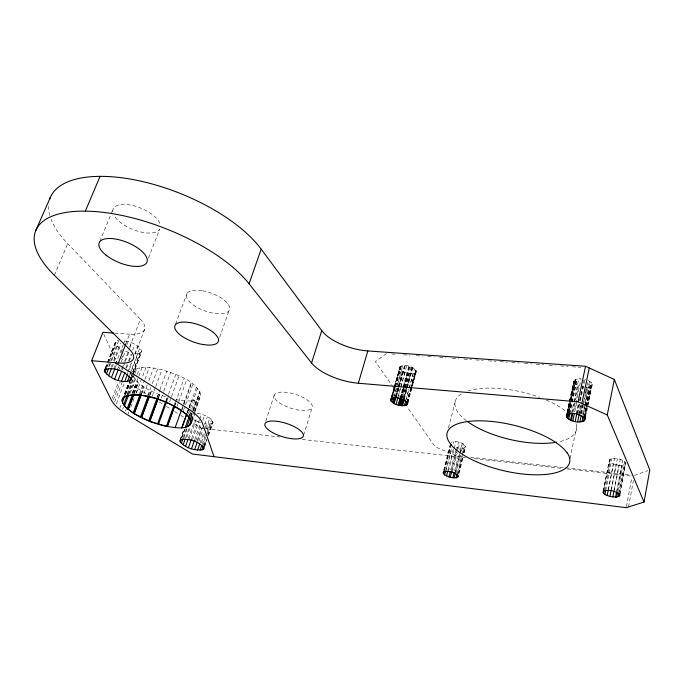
<?xml version="1.0" encoding="UTF-8"?>
<svg xmlns="http://www.w3.org/2000/svg" width="684" height="684" viewBox="0 0 684 684"><rect width="100%" height="100%" fill="white"/><g stroke="black" fill="none" stroke-linecap="round" stroke-linejoin="round"><path stroke-width="0.51" stroke-dasharray="3.42 2.56" d="M620.02 493.737L625.672 462.769C621.876 458.69 614.702 457.117 609.572 459.434L603.091 491.189M588.095 380.509L590.95 382.262L592.207 384.818L587.915 404.193M399.781 367.043C400.892 373.036 410.691 374.892 415.735 372.669L416.223 370.899C412.914 366.273 405.364 364.102 400.174 366.513L390.752 399.2M626.433 506.605L631.896 477.244M628.502 506.947L633.401 480.493M617.934 490.907L622.808 465.265L625.663 463.88M618.601 493.557L624.68 461.546M619.413 492.489L624.672 464.744M619.619 494.737L625.672 462.769M614.206 489.838L618.909 465.274L622.808 465.265M614.138 491.394L620.268 459.374M616.737 490.992L621.619 465.376M616.703 492.394L622.799 460.366M608.367 489.47L613.317 463.923L609.632 461.623L609.102 460.443M608.341 490.342L614.531 458.374M611.299 489.308L616.028 464.769L613.317 463.923M611.231 490.684L617.395 458.682M603.356 491.257L609.572 459.434M604.237 489.257L609.632 461.623M604.784 490.599L611 458.725M605.81 490.411L612.026 458.502M584.375 418.044L586.504 407.775M586.718 406.749L591.617 383.125M585.316 416.624L592.13 383.775M585.367 416.479L587.111 408.186M585.188 418.651L587.53 407.373M587.744 406.347L592.164 384.579M580.656 414.324L583.238 401.987M585.171 392.727L585.82 389.641M581.212 413.427L586.804 386.682M587.017 385.656L587.659 382.57M581.562 413.803L583.264 405.646M583.478 404.629L587.094 387.306L589.146 387.118L591.617 385.853M582.64 414.188L589.497 381.279M582.7 416.488L584.846 406.211M585.059 405.184L589.984 381.535M583.409 414.675L585.111 406.51M585.324 405.484L589.146 387.118M583.683 417.206L585.82 406.929M586.034 405.903L590.95 382.262M583.88 417.445L586.017 407.177M586.231 406.142L591.147 382.51M584.008 417.548L586.145 407.271M586.359 406.245L591.267 382.613M584.726 415.154L586.427 406.971M586.633 405.954L590.668 386.528L592.207 384.818M576.167 414.042L578.331 403.765M576.655 414.162L578.818 403.885M579.664 400.166L582.503 386.409M577.219 413.196L579.604 401.884M579.818 400.858L584.016 379.21M577.783 413.367L580.16 402.055M580.374 401.029L584.923 379.44L584.367 379.269M578.57 414.658L580.733 404.372M579.493 412.717L581.203 404.569M570.029 458.605L576.672 426.927M579.502 415L581.434 405.749M580.554 413.136L582.281 404.911M571.422 413.615L578.844 378.739L581.126 378.774L574.158 411.631M572.337 411.973L574.278 402.816M574.5 401.807L577.954 385.537L574.415 383.125L573.833 380.954L575.714 379.338L578.844 378.739M573.012 412.315L575.381 401.132M575.603 400.114L578.621 385.879L577.954 385.537M574.714 411.828L576.655 402.671M567.053 412.589L573.833 380.954M567.25 411.871L573.85 381.185M566.976 414.034L569.379 402.799M569.524 402.149L574.192 380.33M567.267 413.854L574.483 380.142M568.31 411.631L574.415 383.125M568.284 412.272L570.687 401.021M570.909 400.003L575.287 379.543M568.524 412.196L570.935 400.944M571.149 399.918L575.526 379.458M568.267 414.136L570.661 402.799M570.901 401.85L575.714 379.338M568.849 412.076L570.807 402.919M571.02 401.901L574.936 383.587M568.755 414.042L571.166 402.773M571.379 401.756L576.193 379.227M569.413 413.837L576.851 379.004M569.875 413.82L577.305 378.979M457.493 472.687L461.828 455.305M462.085 454.287L463.607 448.148L465.676 446.789C463.367 442.001 455.869 440.821 451.175 442.24M457.468 474.935L464.889 445.13M458.477 473.448L462.564 457.015M463.59 452.902L465.376 445.711M458.69 473.234L462.76 456.844M463.786 452.748L465.06 447.635M459.041 473.456L463.119 457.04M464.145 452.936L465.676 446.789M452.056 470.156L456.673 451.816M456.929 450.799L457.699 447.738L463.607 448.148M452.363 472.311L457.28 452.765M458.306 448.653L459.862 442.48M454.672 470.635L458.759 454.321M459.776 450.234L460.289 448.2M454.817 473.26L459.708 453.706M459.964 452.68L462.281 443.42M455.638 471.755L459.981 454.407M460.229 453.389L461.512 448.285M455.869 473.798L460.494 455.279M461.52 451.166L463.324 443.967M448.071 469.882L453.483 448.482M448.396 471.456L455.929 441.65M450.756 469.788L455.629 450.431M451.038 471.943L456.219 451.372M456.476 450.337L458.545 442.112M443.565 470.695L450.063 445.147M444.138 469.882L450.388 445.318M444.164 470.703L450.645 445.19M444.497 470.618L450.491 447.054M445.891 469.797L451.32 448.396M446.036 471.353L452.021 447.746M453.064 443.642L453.577 441.59M448.465 427.928L455.553 400.337M105.464 368.052L115.639 341.624L118.888 340.213M406.741 402.166L410.349 389.034M410.545 388.332L415.615 369.847M406.869 402.372L410.486 389.222M410.751 388.238L415.735 370.061M407.014 402.517L410.614 389.384M410.887 388.375L415.881 370.206M407.091 402.731L415.949 370.429M407.365 403.184L416.223 370.899M407.664 402.585L411.281 389.427M411.537 388.469L416.24 371.327M407.69 402.996L416.308 371.557M403.457 397.601L406.022 388.58M406.296 387.58L411.845 367.257M403.363 399.807L412.298 367.436M404.013 397.678L410.648 373.635M403.586 399.935L412.52 367.573M404.261 399.105L412.905 367.753M405.586 401.123L408.921 388.991M409.203 387.982L414.487 368.77M406.005 399.695L413.179 373.601M399.875 398.516L408.852 366.154M400.311 398.652L403.115 388.546M403.389 387.529L409.28 366.291M400.858 397.113L407.519 373.088M400.602 398.729L403.406 388.615M403.688 387.606L409.579 366.359M401.149 397.207L403.646 388.196M403.919 387.195L407.809 373.182M401.072 398.909L410.032 366.538M401.628 397.284L404.124 388.273M404.398 387.272L408.28 373.259M402.03 399.225L410.981 366.855M402.602 397.498L405.09 388.486M405.373 387.486L409.246 373.464M393.668 397.832L396.498 387.743M396.78 386.734L402.705 365.555M394.223 396.446L396.464 388.435M397.584 384.425L401.508 370.412M395.241 397.113L402.517 371.087M395.771 396.233L398.011 388.23M398.293 387.229L402.765 371.215M395.54 397.789L404.569 365.478M396.096 396.438L398.327 388.426M398.61 387.426L403.081 371.412M395.968 397.84L404.988 365.521M396.233 397.84L405.244 365.512M397.661 398.02L406.664 365.675M398.293 396.31L400.525 388.307M400.807 387.306L404.979 372.301M390.923 399.046L399.952 366.88M391.701 396.694L394.394 387.358M394.531 386.631L400.174 366.513M391.599 398.456L394.702 387.383M394.984 386.374L400.636 366.248M391.77 398.31L400.807 366.085M391.958 398.259L400.995 366.034M392.171 398.148L401.209 365.914M392.778 396.404L395.309 387.383M395.591 386.383L400.371 369.343M303.619 435.127L312.203 407.365A19.947 7.293 17.6 0 0 285.698 392.274A19.947 7.293 17.6 0 0 281.697 404.253A19.947 7.293 17.6 0 0 312.203 407.365M132.867 374.712L141.733 351.183C138.749 344.24 129.994 341.863 123.171 340.418M265.811 421.096L274.139 395.438M204.345 445.387L206.354 439.538M207.697 435.64L212.724 421.028C208.603 415.838 201.6 413.923 195.325 412.871M204.14 447.396L206.91 439.333M208.295 435.306L212.998 422.25L212.724 421.028M204.67 446.49L206.748 440.428M208.483 435.375L212.998 422.25M200.019 443.052L203.832 432.031M205.217 428.022L206.602 424.012L211.142 423.849L212.459 423.216M201.395 442.574L204.43 433.776M206.115 428.885L209.834 418.138M202.216 444.198L205.337 435.161M207.064 430.142L209.142 424.123M202.567 445.977L205.593 437.187M206.936 433.288L211.647 419.625M203.875 444.968L205.952 438.931M207.679 433.904L211.142 423.849M195.684 440.761L201.13 425.106M202.832 420.207L204.533 415.316M197.317 440.154L201.447 428.261L192.469 422.669M197.445 441.548L202.652 426.534M198.933 441.12L202.661 430.364M204.696 424.49L207.406 416.667M191.605 438.598L197.548 421.601L190.477 417.36M192.537 439.632L199.369 420.062M199.711 419.078L201.421 414.188M194.683 439.709L200.609 422.703L197.548 421.601M186.741 437.29L190.511 426.542M192.23 421.66L194.974 413.846M188.399 438.29L194.718 420.275M189.023 439.752L196.565 418.24M181.551 438.059L185.099 428.013M189.605 415.205L191.366 410.22M191.725 409.22L194.897 400.234L199.668 397.908L200.891 395.01C195.273 379.552 176.181 374.499 161.963 369.719C152.874 368.146 140.126 363.854 132.918 371.686M182.192 437.409L185.287 428.646M189.75 415.992L190.785 413.068L189.511 413.734L189.357 415.957M190.733 415.932L192.495 410.93M192.854 409.93L196.376 399.935M183.398 437.418L186.587 428.389M190.819 416.736L199.805 391.239M190.939 416.889L193.008 410.998M193.358 410.024L199.925 391.393M183.825 438.128L187.262 428.381M191.05 417.65L193.23 411.768M193.581 410.793L200.138 392.18M219.641 337.349L229.02 310.716M191.477 419.472L193.948 412.443M194.307 411.435L198.899 398.379M185.612 437.863L189.135 427.842M191.879 420.036L193.675 414.957M195.068 410.981L199.685 397.857M191.939 420.267L194.683 412.469M194.795 412.196L200.857 394.907M187.39 411.905L191.272 400.961L194.897 400.234M187.262 412.897L188.673 408.921M189.023 407.921L191.494 400.961M187.459 412.683L188.852 408.741M189.203 407.758L196.539 387.058M188.451 413.803L197.514 388.213M180.123 439.889L184.039 428.817M180.234 439.966L184.013 429.278M188.818 415.675L189.511 413.734M181.841 408.878L183.261 404.919M183.611 403.928L184.671 400.961L191.272 400.961M183.799 403.423L191.221 382.647M181.79 410.631L191.674 382.937M183.415 410.674L185.176 405.732M185.526 404.74L192.914 383.989M174.206 404.62L174.924 402.654M175.583 402.115L184.158 378.312M174.933 404.8L175.643 402.825M175.224 404.868L175.933 402.893M177.028 406.527L178.447 402.56M178.806 401.568L186.638 379.765M169.7 401.628L171.137 397.652M171.496 396.66L179.054 375.815M165.767 401.388L167.204 397.447M166.075 401.157L168.238 395.198M168.597 394.206L175.831 374.345M167.033 400.713L168.11 397.755C155.353 392.907 139.1 388.273 132.713 374.977L131.037 379.329M161.202 398.208L163.382 392.248M163.741 391.257L170.649 372.387M156.952 397.866L159.509 390.915M159.876 389.923L166.81 371.061M157.38 397.293L158.466 394.343M158.337 397.72L159.423 394.771M158.491 397.772L159.577 394.822M152.062 396.489L155.362 387.572M155.73 386.58L161.963 369.719M147.821 395.446L150.762 387.529M152.233 383.562L157.756 368.702M148.437 395.48L150.266 390.555M175.566 324.139L186.903 293.573M149.736 395.027L151.198 391.094M149.95 395.121L151.403 391.188M141.366 393.856L143.956 386.947M141.631 394.001L144.213 387.093M143.973 393.702L147.291 384.793M148.77 380.843L153.567 367.983M136.373 392.915L146 367.299M139.348 394.104L144.521 380.287M144.897 379.295L149.334 367.445M140.169 394.232L143.127 386.323M125.497 411.127L126.241 409.16M132.174 393.454L134.765 386.588L130.362 383.288M132.525 392.941L138.459 377.217M138.826 376.234L142.169 367.393M132.841 393.668L137.33 381.766M133.79 393.214L137.903 382.313M134.064 393.497L138.168 382.604M134.235 393.633L138.339 382.732M128.165 414.017L128.9 412.059M130.747 407.16L135.535 394.411M135.902 393.428L137.749 388.529L134.765 386.588M125.386 394.258L130.148 381.723M132.884 374.481L141.733 351.183M131.764 377.619L132.499 375.678M125.694 394.574L130.507 381.894M131.995 377.995L135.329 369.215M127.13 393.933L134.543 374.387M134.91 373.404L136.766 368.522M127.515 394.608L133.936 377.671M122.71 409.186L123.453 407.228M128.293 394.446L132.021 384.613M129.071 393.77L134.714 378.851M130.14 393.214L136.817 375.567M137.193 374.584L139.784 367.718M129.84 374.225L139.869 347.908M129.926 374.986L131.029 372.096M131.396 371.13L138.006 353.773L141.332 352.44M131.251 375.901L132.363 372.985M132.73 372.011L141.237 349.644M124.437 393.993L128.489 383.331M131.072 376.542L131.807 374.601M124.633 394.061L128.695 383.373M133.072 371.677L140.058 353.32M124.847 394.155L129.25 382.57M119.803 408.237L121.299 404.295M125.035 394.446L129.532 382.63M113.27 400.114L120.127 382.236M125.924 367.821L128.173 361.956M128.549 360.981L131.174 354.141M132.67 350.234L134.919 344.377M126.472 368.248L128.763 362.272M129.139 361.28L131.815 354.303M114.647 401.944L122.616 381.142M127.643 372.464L131.003 363.683M134.731 353.919L137.715 346.113M129.233 369.719L131.901 362.742M134.996 354.56L144.692 329.192M116.357 403.817L124.283 383.066M129.763 346.873L140.417 319.223L67.733 243.684A118.46 52.035 21.6 0 1 51.086 219.367M121.513 369.198L124.146 362.358M124.522 361.383L129.413 348.678M129.789 347.703L131.67 342.812M121.932 370.343L123.077 367.359M123.462 366.359L124.992 362.383M125.377 361.383L128.814 352.431L130.507 352.867M112.236 398.344L118.358 382.424M115.288 367.582L116.442 364.589M121.068 352.645L122.231 349.661L117.28 346.181L115.305 342.906M125.702 344.103L129.541 334.177A33.978 12.765 21.3 0 0 140.417 319.223M117.255 369.882L118.392 366.949M121.41 359.134L122.923 355.218M127.07 344.471L128.207 341.538M121.196 362.135L125.42 351.183L128.814 352.431M111.338 366.53L112.09 364.572M113.612 360.673L120.444 343.12M111.971 367.197L113.843 362.383M114.219 361.426L119.452 347.959M113.783 368.967L115.297 365.059M115.673 364.085L123.248 344.556M123.624 343.573L124.762 340.649M105.396 367.795L115.639 341.624M148.445 258.022L159.697 229.26A25.428 11.389 22.5 0 1 137.646 231.166A25.428 11.389 22.5 0 1 114.177 215.682M106.225 367.906L116.861 340.7M107.191 366.658L109.081 361.827M109.457 360.87L115.861 344.462M108.628 366.504L110.526 361.631M110.911 360.656L118.503 341.188M109.397 366.41L111.27 361.597M111.646 360.63L117.28 346.181M99.813 241.349L113.347 208.552M54.318 275.25L67.733 243.684M386.469 353.594L375.319 361.614L391.795 385.066M634.342 475.406L647.868 470.66M586.402 387.383L587.094 387.306M135.329 353.765L138.006 353.773M227.276 303.192L227.934 303.226M114.638 333.134L129.541 334.177M391.778 353.97L397.088 354.346M403.457 354.799L409.827 355.252M416.197 355.706L422.575 356.159M427.885 356.535L434.254 356.988M439.564 357.364L445.934 357.817M452.304 358.262L458.673 358.715M463.983 359.091L471.421 359.622M475.671 359.921L483.101 360.451M488.41 360.827L495.84 361.357M500.089 361.656L507.528 362.178M511.769 362.486L519.207 363.007M524.517 363.384L531.947 363.914M536.196 364.213L543.626 364.743M548.936 365.119L555.314 365.572M560.624 365.949L568.053 366.479M572.303 366.778L580.793 367.376M462.179 456.314L455.843 455.612L435.118 446.755L407.048 406.792M470.626 457.245L564.633 467.676M565.685 467.788L631.178 475.055M201.447 428.261L204.627 428.62M205.687 428.731L279.936 436.999M302.208 439.479L465.565 457.656M474.046 458.605L562.086 468.403M567.387 468.993L632.093 476.192M184.671 400.961L175.985 399.687M582.452 386.939L584.042 387.153M204.661 423.687L206.602 424.012M616.028 464.769L618.909 465.274M584.923 379.44L585.914 379.688M456.399 447.379L457.699 447.738M137.749 388.529L148.513 395.249M159.278 401.961L162.869 404.201M166.451 406.441L170.94 409.237M174.531 411.477L179.909 414.829M180.807 415.393L183.5 417.069M392.402 385.938L399.73 396.361M103.806 334.219L116.537 361.981M118.725 366.761L120.042 369.634M575.979 423.481A62.278 24.444 13 0 1 558.375 441.89M466.377 420.711A62.278 24.444 13 0 1 462.025 393.548M467.899 390.983A62.278 24.444 13 0 1 539.667 397.37M546.405 400.063A62.278 24.444 13 0 1 567.045 412.161M112.757 211.518A25.428 11.389 22.5 0 1 134.671 206.012A25.428 11.389 22.5 0 1 160.321 224.745M49.778 215.46A118.46 52.035 21.6 0 1 48.513 206.371M201.891 290.666L196.641 290.196A22.82 9.448 20 0 0 188.203 300.182A22.82 9.448 20 0 0 213.972 313.315L219.094 313.819A22.82 9.448 20 0 0 228.978 305.551L226.772 302.49A22.82 9.448 20 0 0 201.891 290.666"/><path stroke-width="1.03" d="M113.578 333.057L102.925 332.304L91.647 360.699L111.475 400.337C115.151 406.835 121.632 411.093 127.797 415L192.495 454.022L626.236 507.656L644.02 502.065L649.8 469.985L614.352 379.458L585.538 366.265L367.83 350.943A37.526 16.074 16.7 0 1 321.745 330.628L261.168 249.121A118.46 52.035 21.6 0 0 143.281 181.722A118.46 52.035 21.6 0 0 49.599 199.454M616.763 497.063L619.627 495.797L619.619 494.737C615.668 490.761 608.606 489.146 603.356 491.257L602.895 492.215L604.93 494.523L609.923 496.464L615.566 497.148L616.763 497.063L617.737 491.933M618.635 496.601L619.217 493.523M619.627 495.797L620.02 493.737M612.83 497.003L614.01 490.856M615.566 497.148L616.54 492.018M607.178 495.609L608.17 490.496M609.923 496.464L611.103 490.334M603.442 493.344L604.04 490.274M604.93 494.523L605.725 490.437M644.02 502.065L607.272 414.949L614.352 379.458M584.393 420.651L585.034 417.582M566.856 413.829L566.523 417.009C570.678 421.72 578.963 423.481 584.512 420.574L585.205 417.402M579.852 421.96L581.135 415.846M581.922 421.814L582.982 416.718M583.452 421.284L584.298 417.197M575.159 421.524L576.877 413.384M577.57 421.883L579.28 413.734M581.845 403.509L589.292 367.983M570.61 420.104L572.123 412.991M571.285 420.446L572.799 413.333M572.782 420.976L574.286 413.854M607.272 414.949L578.031 401.799L585.538 366.265M566.472 416.419L566.908 414.384M566.523 417.009L567.181 413.957M567.01 417.736L567.874 413.666M567.395 418.069L568.481 412.982M567.54 418.18L568.635 413.093M568.729 419.172L570.037 413.068M456.219 477.791L458.28 476.534C455.766 471.857 448.405 470.703 443.617 471.934L443.044 472.738L444.591 474.893L448.952 476.919L452.876 477.774L456.219 477.791L457.237 473.704M457.673 477.329L458.177 475.277M450.269 477.287L451.799 471.173M452.876 477.774L454.159 472.678M454.108 477.885L455.382 472.781M446.532 475.996L447.815 470.9M448.952 476.919L450.243 471.832M104.327 370.95L104.643 369.728C113.441 366.368 126.172 371.378 131.037 379.329L130.661 380.526C121.795 383.698 109.355 378.808 104.327 370.95L105.464 368.052M443.386 473.764L443.899 471.729M444.591 474.893L445.626 470.823M405.86 405.415L407.313 404.381L407.365 403.184C403.868 398.678 396.446 396.506 391.137 398.704C390.461 404.654 400.978 406.33 405.86 405.415L406.963 401.397M406.065 405.304L406.894 402.286M406.262 405.253L407.262 402.089M406.903 404.868L407.459 402.85M407.134 404.526L407.69 402.517M407.313 404.381L407.972 402.089M401.32 405.612L402.979 399.601M401.799 405.697L403.74 398.687M402.055 405.697L403.996 398.687M402.483 405.749L404.141 399.73M404.347 405.715L405.723 400.696M398.199 405.022L400.14 398.02M398.635 405.125L400.585 398.114M398.926 405.21L400.867 398.208M399.405 405.296L401.346 398.285M400.379 405.509L402.047 399.499M392.539 402.448L393.941 397.447M393.565 403.124L394.959 398.114M393.822 403.244L395.215 398.233M394.138 403.44L395.814 397.438M396.07 404.321L398.02 397.31M390.735 400.397L391.299 398.387M391.103 401.072L391.949 398.062M391.248 401.209L392.094 398.199M391.376 401.414L392.505 397.404M91.647 360.699L118.409 362.965A34.354 12.115 21.1 0 0 129.002 348.857L54.318 275.25A120.008 49.59 21.4 0 1 90.1 211.262A120.008 49.59 21.4 0 1 249.096 283.8L311.571 362.973A37.996 15.296 16.8 0 0 358.322 383.237L367.83 350.943M311.571 362.973L321.745 330.628M191.024 422.909C186.886 430.988 174.146 427.013 167.11 426.508L149.668 421.335L133.987 413.598L125.334 406.818L122.633 402.996L122.06 399.678L123.701 397.088C144.358 390.248 170.316 402.106 186.758 414.658M191.195 421.994L190.109 425.063L191.358 421.908L190.468 419.608M203.447 449.414L203.977 448.507C199.583 441.334 188.254 437.905 180.234 439.966L179.772 440.889C184.295 447.986 195.393 451.346 203.447 449.414L204.14 447.396M197.59 450.063L199.677 444.053M200.147 450.217L201.874 445.199M202.139 449.995L203.524 445.977M194.666 449.55L197.095 442.548M188.459 447.601L191.255 439.598M191.546 448.713L194.333 440.71M249.096 283.8L261.168 249.121M185.586 446.293L188.049 439.29M180.123 442.078L181.192 439.068M185.373 427.192L189.254 416.205M190.032 417.933L186.852 426.927L189.357 425.499L191.127 420.472M181.277 443.437L183.047 438.418M183.141 444.874L185.253 438.863M181.747 427.825L186.681 413.897M181.97 427.816L186.903 413.888M175.13 427.697L181.491 409.87M173.856 405.612L166.383 426.329L158.44 424.345L166.674 401.696M167.11 426.508L174.574 405.792M167.409 426.577L174.865 405.851M165.767 401.388L157.525 424.029L150.565 421.703L149.822 421.395L158.132 398.755M157.012 398.276L148.693 420.908L141.554 417.77L149.582 396.104M149.668 421.335L157.978 398.704M148.069 396.464L140.391 417.154L134.244 413.743L141.255 394.993M141.34 417.685L149.368 396.01M133.987 413.598L140.998 394.848M139.801 395.215L133.141 412.991L128.267 409.477L133.867 394.617M132.465 394.659L127.233 408.536L124.06 405.21L122.197 401.448L122.667 398.336C131.773 391.231 144.726 396.258 154.875 398.268C164.126 401.209 173.266 404.877 181.328 410.349M127.814 409.066L133.414 394.206M128.088 409.348L133.688 394.488M122.453 401.978L125.018 395.224M130.661 380.526L131.396 378.585M123.744 404.569L127.515 394.608M124.548 405.715L128.695 394.771M127.352 381.74L129.558 375.952M129.404 381.339L130.866 377.474M122.274 400.918L123.744 397.053M121.513 381.193L124.941 372.233M124.668 381.689L127.711 373.712M118.101 380.295L121.547 371.335M111.432 377.534L114.903 368.573M118.409 362.965L125.702 344.103M114.664 379.047L118.127 370.087M108.611 375.849L111.603 368.154M104.934 372.447L106.439 368.591M106.388 374.122L108.645 368.343M85.338 211.125L100.069 176.344M35.696 230.713L50.265 197.59M566.378 415.949C570.687 411.007 580.887 414.128 584.888 418.676L584.512 420.574M358.322 383.237L578.031 401.799M115.168 362.691L187.134 408.109A48.726 15.809 19.6 0 1 202.404 423.122L214.058 456.69M183.064 411.657L186.21 414.042L190.126 418.702M187.758 415.778L190.246 418.847L191.281 422.319M451.243 444.814A63.014 23.23 13.6 0 1 487.709 421.122A63.014 23.23 13.6 0 1 567.019 452.808M556.485 442.249A62.278 24.444 13 0 1 467.916 421.848M567.19 452.825A63.014 23.376 13.4 0 1 528.578 474.542A63.014 23.376 13.4 0 1 451.055 444.805M190.22 322.6L184.928 322.061A23.102 8.986 19.8 0 0 176.634 331.466A23.102 8.986 19.8 0 0 202.815 344.505L207.979 345.069A23.102 8.986 19.8 0 0 217.76 337.332L215.477 334.365A23.102 8.986 19.8 0 0 190.22 322.6M106.097 255.209A25.761 10.867 22.1 0 0 146.504 262.981A25.761 10.867 22.1 0 0 116.588 239.229A25.761 10.867 22.1 0 0 106.097 255.209M272.608 432.596A20.161 6.917 17.6 0 0 303.311 436.118A20.161 6.917 17.6 0 0 276.413 421.241A20.161 6.917 17.6 0 0 272.608 432.596"/></g></svg>
